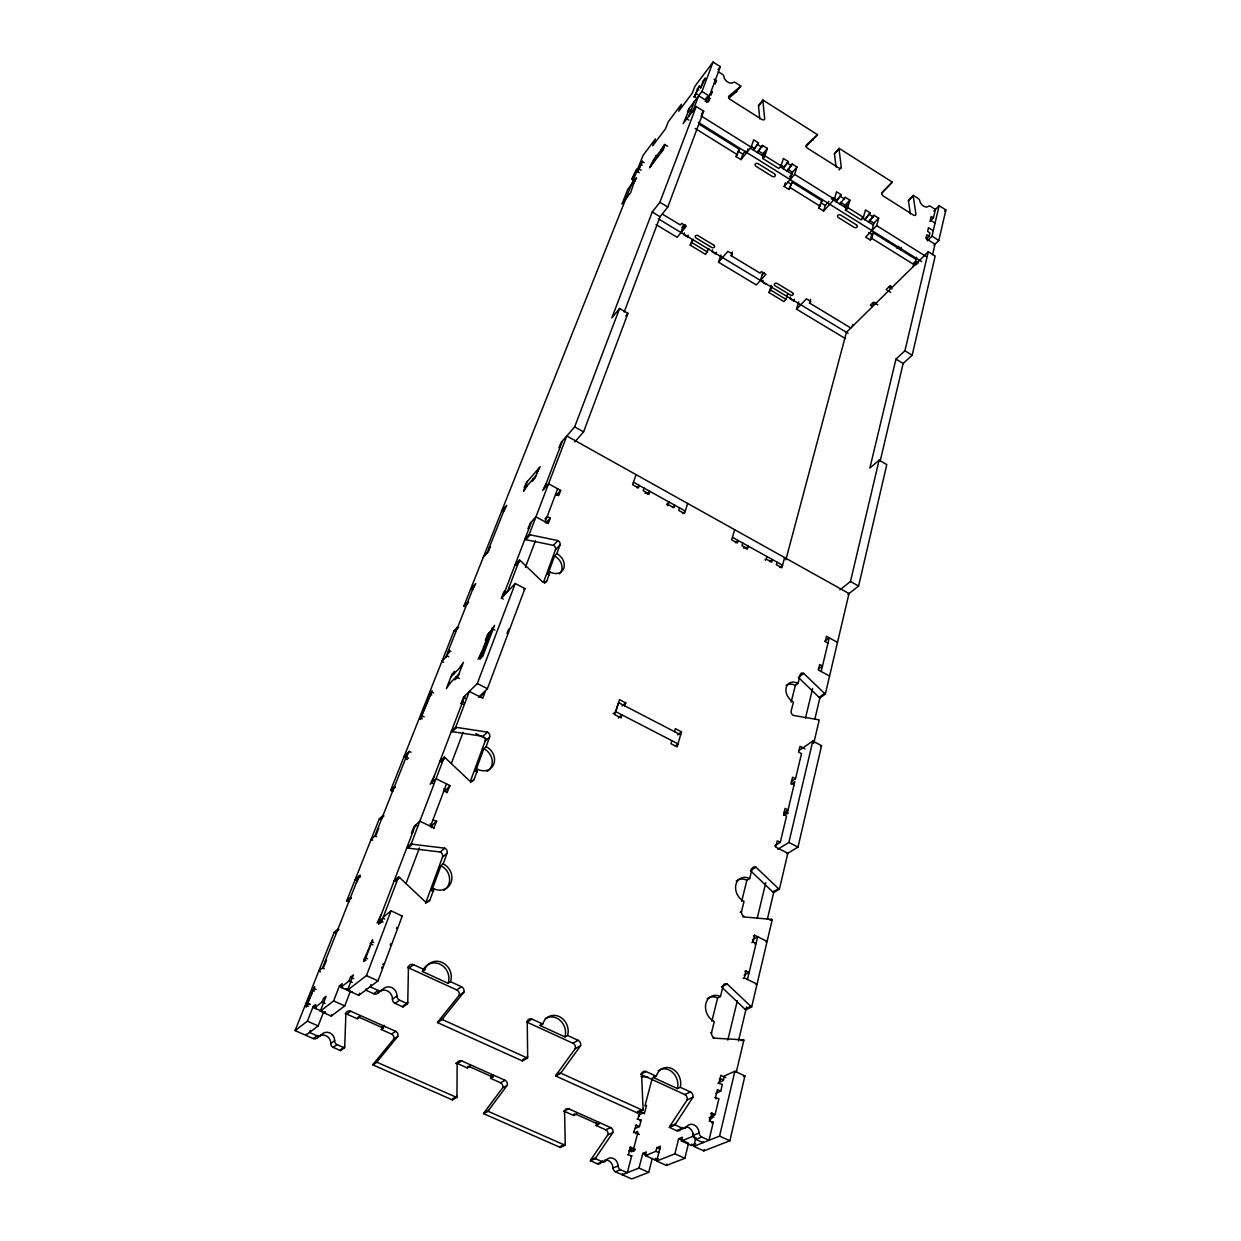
<?xml version="1.0" encoding="UTF-8"?>
<svg xmlns="http://www.w3.org/2000/svg" width="1241" height="1241" viewBox="0 0 1241 1241"><rect width="100%" height="100%" fill="white"/><g stroke="black" fill="none" stroke-linecap="round" stroke-linejoin="round"><path stroke-width="1.5" d="M345.184 1013.788L345.913 1013.245A3.94 3.707 70.2 0 1 350.753 1011.229L395.646 1031.318A3.925 3.645 72.3 0 1 397.772 1036.437L393.676 1039.167L373.448 1063.909A3.971 3.692 77.3 0 0 372.921 1064.887L452.376 1099.898L456.75 1097.463A3.971 3.583 77.1 0 0 456.952 1096.346L457.153 1062.979A3.909 3.537 73.8 0 1 461.714 1060.9L505.04 1080.291A3.909 3.475 74.4 0 1 507.212 1085.348L488.582 1110.323A3.971 3.537 77.1 0 0 488.116 1111.3L483.602 1113.658L560.28 1147.46L565.105 1145.288A3.956 3.413 77.1 0 0 565.275 1144.186L564.546 1110.974A3.894 3.366 74.9 0 1 568.828 1108.849L610.665 1127.573A3.894 3.304 75 0 1 612.883 1132.583L595.804 1157.667A3.956 3.366 77 0 0 595.385 1158.644L590.437 1160.738L597.247 1163.748A3.925 3.335 77 0 0 600.939 1162.646L602.18 1162.134M366.157 988.984L365.738 990.116L373.727 993.731A4.281 4.002 65.9 0 0 378.257 992.753A8.563 7.973 67.2 0 1 392.451 999.191A4.266 3.956 67.3 0 0 395.057 1003.364L402.968 1006.947L407.513 1003.767A4.297 3.971 67.7 0 0 407.762 1002.573L408.46 966.786A4.235 3.909 63.4 0 1 413.563 964.691L424.701 969.81A14.783 13.496 64.6 0 1 442.277 962.52A14.783 13.496 64.6 0 1 450.514 981.678L461.512 986.735A4.219 3.832 66.3 0 1 463.87 992.211L442.82 1018.458A4.297 3.909 69.6 0 0 442.277 1019.513L437.561 1022.6L522.383 1060.931L527.487 1058.092A4.281 3.77 71.7 0 0 527.673 1056.913L527.239 1021.296A4.204 3.707 68.9 0 1 532.017 1019.14L542.72 1024.058A14.69 12.813 69.2 0 1 559.179 1016.534A14.69 12.813 69.2 0 1 567.571 1035.475L578.166 1040.346A4.204 3.63 70 0 1 580.571 1045.775L561.413 1072.193A4.266 3.707 72.3 0 0 560.932 1073.248L555.673 1075.994L637.316 1112.898L642.916 1110.385A4.25 3.583 73.1 0 0 643.071 1109.206L641.566 1073.76A4.188 3.521 71.1 0 1 646.034 1071.541L656.349 1076.288A14.628 12.177 71.1 0 1 671.738 1068.563A14.628 12.177 71.1 0 1 680.285 1087.287L690.477 1091.971A4.188 3.444 71.6 0 1 692.928 1097.339L675.538 1123.912A4.25 3.521 73.3 0 0 675.104 1124.966L669.364 1127.386L676.609 1130.66A4.219 3.49 73.4 0 0 680.487 1129.543L686.257 1127.123A8.501 6.981 73.4 0 1 693.998 1124.889A8.501 6.981 73.4 0 1 699.179 1132.986A4.235 3.475 73.2 0 0 701.77 1137.035L708.968 1140.308L713.296 1122.252L709.169 1121.011M334.232 932.224A3.816 3.599 55.4 0 1 335.148 932.813L338.917 929.587A3.832 3.614 55.1 0 0 337.986 928.982L334.232 932.224L295.11 1030.604L313.228 1038.577A3.971 3.801 75.6 0 0 317.51 1037.616A7.958 7.57 76.7 0 1 330.773 1043.479A3.971 3.754 76.1 0 0 333.162 1047.373L340.561 1050.631L344.455 1047.9A3.987 3.77 76.2 0 0 344.703 1046.784L345.913 1013.245M642.45 161.377L637.409 172.142L642.435 161.221M695.674 1138.431L693.75 1146.343L703.849 1150.888L729.863 1140.774L744.91 1075.947L734.874 1071.262L724.372 1075.963L723.27 1080.585L719.377 1082.307L720.276 1078.584L723.581 1080.12M786.903 853.839L798.01 847.107L821.558 745.701L812.808 741.063L798.77 750.665M847.96 594.346L858.601 586.062L886.772 464.63L879.109 460.147L869.848 468.136L895.94 359.13L904.906 350.8L928.284 251.768L935.171 256.08L912.166 355.205L903.153 363.489L880.133 461.295M934.039 245.16L938.801 240.459L945.89 209.931L939.173 205.665L933.868 211.032M932.58 254.607L935 244.198L925.91 238.489L926.794 234.782L929.075 236.209L926.639 238.629M736.332 1072.069L743.871 1040.082A4.033 3.258 68.3 0 0 742.894 1039.803L712.923 1038.081M751.674 1006.932A3.956 3.18 66.3 0 1 750.789 1006.342L727.21 983.973L721.517 986.952L744.988 1009.212A3.94 3.18 66.5 0 0 745.872 1009.802L751.674 1006.932L772.228 919.643A3.816 3.025 62.6 0 0 771.297 919.348L742.832 916.866M750.402 870.593L772.848 892A3.723 2.947 61.1 0 0 773.686 892.574L779.379 889.27L787.849 853.265L775.749 847.122L777.254 840.84L780.279 842.375L786.577 816.035L783.598 814.499L785.072 808.372L788.051 809.908L785.258 811.692L788.221 813.227M813.708 743.421L819.215 720.028A3.475 2.622 55 0 0 818.377 719.718L793.371 715.421A3.49 2.653 54.4 0 1 791.184 711.031L793.402 702.065A11.541 8.734 53.7 0 1 786.173 687.607A11.541 8.734 53.7 0 1 798.025 683.403L800.197 674.639A3.428 2.575 53.3 0 1 803.718 673.413L824.567 693.455A3.428 2.56 54.1 0 0 825.343 693.998L819.882 697.907A3.413 2.56 54.1 0 1 819.107 697.349L798.335 677.4L803.718 673.413M825.343 693.998L848.999 593.539L566.796 435.963L529.224 534.452L524.834 539.277A3.568 2.839 41.8 0 0 525.765 539.649L553.424 545.357A3.552 2.808 43 0 1 555.487 549.716L543.651 581.936M738.473 1040.966L746.555 1006.932M767.388 919.116L774.058 891.038M814.841 719.128L820.177 696.682M693.75 1146.343L719.578 1136.089L734.874 1071.262M777.843 849.232L788.888 842.453L812.808 741.063M839.893 589.832L850.473 581.502L879.109 460.147M927.213 240.878L931.975 236.162L939.173 205.665M929.075 236.209L929.881 232.827L927.601 231.4L928.485 227.724L932.999 230.562M929.804 221.519L933.418 217.889L935.419 209.45L930.703 206.456A2.761 1.691 45.3 0 0 928.299 206.316A5.538 3.366 45.1 0 1 923.475 206.022A5.538 3.366 45.1 0 1 919.829 200.933A2.777 1.691 45 0 0 917.999 198.389L913.252 195.38L908.49 200.313A2.761 1.691 44.9 0 0 908.459 200.871L910.351 213.871M709.914 1120.701L711.76 1113.037L715.126 1114.589L718.927 1098.735L714.832 1097.509M715.561 1097.199L717.376 1089.645L720.726 1091.196L722.371 1084.324L717.934 1083.253M719.035 1082.773L720.835 1075.311L725.83 1077.622M743.188 978.497L744.259 977.939L745.934 971.005L749.13 972.556L744.104 975.193M751.844 942.555L752.915 941.966L754.544 935.218L767.109 941.392L766.023 941.981M703.849 1150.888L704.19 1149.461M709.34 1119.242L709.433 1119.304A3.707 1.443 -68 0 0 710.922 1118.575L711.512 1117.722A2.342 0.915 -68 0 0 712.086 1116.28L712.706 1113.689M747.47 979.475L757.693 936.769L753.132 939.282M791.355 781.489L795.512 778.743L801.515 753.659L798.599 752.139L800.011 746.306L804.975 748.928M821.17 671.505L829.236 637.827L824.939 641.07M913.128 266.691L913.516 265.047M913.965 263.17L915.641 261.355L918.371 263.045M703.368 1141.503L703.089 1142.635L695.922 1139.393A4.219 3.459 73.5 0 1 693.347 1135.36A8.454 6.965 73.6 0 0 685.544 1126.704M727.815 1040.113L737.34 1000.665M757.212 918.262L765.775 882.708M805.425 718.322L812.638 688.414M916.618 257.29L914.757 265.078L871.849 238.381L873.338 232.796L916.106 259.462M622.455 1173.66L622.175 1174.731L638.991 1168.06L642.822 1153.37L646.297 1151.958L645.351 1155.619L655.931 1151.322L656.877 1147.63L660.445 1146.172L656.644 1161.064L666.479 1165.439L684.846 1158.287L688.46 1143.659M656.644 1161.064L674.887 1153.82L678.656 1138.726L682.379 1137.206L681.433 1140.975L692.742 1136.384L693.44 1133.545M681.433 1140.975L691.392 1145.459L691.733 1144.047M714.009 1037.554A4.049 3.304 68.1 0 1 711.605 1032.357L714.289 1021.498A14.008 11.433 66.8 0 1 705.912 1003.535A14.008 11.433 66.8 0 1 720.478 996.507L723.1 985.928A3.956 3.211 65.7 0 1 727.21 983.973M743.886 916.261A3.816 3.071 62.1 0 1 741.56 911.375L744.026 901.447A13.248 10.595 61 0 1 735.929 884.554A13.248 10.595 61 0 1 749.704 878.55L752.093 868.855A3.754 2.978 60.2 0 1 755.971 867.195L778.526 888.696A3.739 2.947 61 0 0 779.379 889.27M711.869 1021.141L717.639 997.981L720.478 996.507M741.653 901.338L746.896 880.241L749.704 878.55M791.169 702.158L795.341 685.389L798.025 683.403M892.046 288.92L889.347 287.26L889.642 286.097M890.852 285.973L889.968 289.463L874.114 305.053L874.827 302.261M901.447 247.44L900.873 249.689L901.649 248.914M666.479 1165.439L666.836 1164.042M785.848 559.877L846.424 332.309L872.625 306.527L873.571 302.82M645.351 1155.619L655.031 1159.932L655.45 1158.334M604.77 1160.056A7.865 6.67 77.2 0 1 613.054 1167.998A3.925 3.32 77 0 0 615.427 1171.752L631.762 1178.95L648.686 1172.357L652.301 1158.365M635.408 1133.716A2.901 1.024 -67.9 0 1 637.254 1131.466A2.901 1.024 -67.9 0 1 637.595 1133.653L633.53 1148.995A2.203 0.776 -68.1 0 1 632.972 1150.345L632.445 1151.136A3.49 1.241 -68.1 0 1 631.157 1151.757L630.862 1151.229A2.203 0.776 -68.1 0 1 630.986 1150.05L631.452 1148.297M871.849 238.381L870.282 240.009L865.644 237.14L876.673 225.629L878.659 218.168L874.005 215.251L868.778 222.092L874.005 215.251M627.605 1154.735L631.747 1155.759L627.248 1172.714L620.469 1169.72A3.94 3.32 76.7 0 1 618.096 1165.951A7.911 6.686 77 0 0 613.333 1158.411A7.911 6.686 77 0 0 605.934 1160.583A3.94 3.351 76.8 0 1 602.211 1161.669L597.247 1163.748M634.74 1128.612L639.472 1126.549L641.178 1120.065L637.083 1119.072M652.301 1078.057L644.901 1106.041L646.592 1105.281L644.731 1112.277L638.417 1115.101M852.257 326.569L852.8 324.49M784.607 557.581L781.877 567.789L776.354 564.702L777.037 562.157M871.927 230.578L873.912 223.132L878.659 218.168M870.282 240.009L871.771 234.425L873.338 232.796M628.551 1154.332L630.459 1147.134L635.237 1149.259M633.484 1132.63L636.307 1125.122L639.472 1126.549M638.029 1118.653L639.906 1111.61L644.606 1113.751M870.127 212.816L864.899 219.673L870.127 212.816L865.473 209.9L863.426 217.346L861.068 219.859L845.431 210.086L847.014 204.517L844.687 207.03L845.199 205.184L849.868 200.127L845.168 197.195L839.986 204.098L840.529 202.252L845.199 205.184M766.876 556.495L766.178 559.055L771.731 562.142L772.429 559.582L769.87 561.77M845.431 210.086L847.774 207.557L849.868 200.127M742.723 543.046L741.994 545.59L747.594 548.708L748.307 546.149L745.794 548.382A2.498 1.505 15.9 0 0 745.174 548.103M850.814 327.981L809.489 303.006L810.544 299.345M841.258 194.728L836.077 201.662L841.258 194.728L836.543 191.781L834.386 199.196L823.621 211.017L818.92 208.085L820.022 204.377M674.484 731.663L675.352 728.669L681.495 731.864L677.136 746.911L670.947 743.716L671.831 740.691M734.672 529.705L731.694 539.866L737.309 543L738.054 540.44L735.556 542.674M823.621 211.017L825.265 205.448L828.926 201.414M845.369 338.56L796.536 309.164L798.677 301.858M794.256 299.19L793.713 301.005L790.021 298.771L790.564 296.956M818.92 208.085L822.085 200.856L792.161 182.194L788.935 189.439L784.172 186.476L785.351 182.799M771.266 285.306L769.017 292.597L783.924 301.563L786.018 299.36L787.663 293.884M699.241 86.063L694.153 97L699.241 86.063L700.56 87.025M769.017 292.597L772.212 286.718M763.075 280.357L762.501 282.172L766.24 284.437M624.812 705.896L625.759 702.902L619.507 699.66L614.714 714.676L621.012 717.934L621.974 714.909L618.266 717.981M760.407 280.419L762.703 273.144M788.935 189.439L792.161 182.194M784.172 186.476L794.659 174.376L796.986 167.008L792.208 164.014L787.12 171.072L792.208 164.014M687.654 503.458L684.458 513.588L678.734 510.408L679.541 507.864M790.145 179.588L792.472 172.22L796.986 167.008M613.07 713.839L615.691 711.651L618.561 702.639L680.642 734.843M788.206 161.501L783.133 168.59L788.206 161.501L783.412 158.507L781.039 165.86L778.79 168.497L762.703 158.445L764.534 152.938L762.331 155.59L762.951 153.76L767.372 148.455L762.532 145.43L759.228 149.416M720.974 254.963L718.523 262.192L756.296 284.934L765.945 274.339L761.416 271.593L760.035 273.113L731.166 255.662L732.376 252.032M762.703 158.445L764.921 155.792L767.372 148.455M644.079 488.101L643.21 490.645L649.012 493.856L649.85 491.327L647.507 493.701A2.544 1.567 18.6 0 0 644.963 493.282M762.951 153.76L758.127 150.75L757.506 152.581L762.532 145.43M758.499 142.901L753.489 150.068L758.499 142.901L753.659 139.861L751.146 147.183L740.955 159.608L736.115 156.599L737.387 152.953M716.429 252.218L715.809 254.017L712.024 251.721L712.629 249.922M636.044 474.636L632.569 484.719L638.386 487.946L639.239 485.417L636.928 487.806M746.756 152.534L748.013 148.873M740.955 159.608L742.847 154.117L745.174 151.293M692.183 239.777L690.26 245.175L705.571 254.405L708.813 248.448M736.115 156.599L739.465 149.354L698.869 124.038M690.26 245.175L693.502 239.218M688.243 235.201L687.592 237L683.76 234.689L684.412 232.889M694.2 96.581L695.612 97.325M681.076 232.563L683.698 225.366L681.743 227.739M681.092 232.548L685.156 224.59M426.113 902.827L430.069 899.663L434.04 888.835A14.287 12.875 54.4 0 0 451.135 882.335A14.287 12.875 54.4 0 0 443.161 863.907L447.024 853.374A4.049 3.614 52.5 0 0 444.759 848.177L412.291 844.221A4.064 3.661 50 0 1 411.205 843.88L406.831 847.758A4.049 3.661 50 0 0 407.901 848.099L440.245 851.993L444.759 848.177M470.494 782.528L474.186 779.224L477.801 769.358A13.62 11.758 48.1 0 0 493.856 763.913A13.62 11.758 48.1 0 0 486.131 746.632L489.652 737.014A3.863 3.304 47.2 0 0 487.449 732.128L456.781 727.428A3.878 3.351 45.2 0 1 455.757 727.071L451.352 731.337A3.863 3.335 45.2 0 0 452.376 731.694L482.935 736.347L487.449 732.128M544.582 583.192L546.847 580.866L550.089 572.023A11.96 9.509 43.5 0 0 563.786 568.347A11.96 9.509 43.5 0 0 556.821 553.61L559.986 544.97A3.568 2.808 43.1 0 0 557.923 540.595L530.171 534.824A3.583 2.839 41.8 0 1 529.224 534.452M363.954 959.805L363.722 961.48A3.909 0.776 -64.5 0 0 364.854 960.518L372.657 939.747L363.954 959.805L365.366 960.456M425.554 903.277L442.494 857.174L447.024 853.374M470.634 780.605L485.107 741.203L489.652 737.014M433.652 891.41A14.24 12.844 54.5 0 1 431.775 890.666L440.896 865.799L443.161 863.907M477.32 772.15A13.573 11.743 48.1 0 1 475.536 771.406L483.85 748.711L486.131 746.632M549.375 575.064A11.945 9.509 43.4 0 1 547.824 574.366L554.572 555.984L556.821 553.61M705.276 99.575L707.386 96.814L709.836 98.349L708.502 101.933L698.667 95.759L692.943 110.806M711.062 95.076L712.381 91.524L710.271 94.285M715.142 84.171L716.445 80.649L714.025 79.114M431.263 827.685L432.225 825.11L436.661 821.17L432.566 819.944M444.93 791.324L450.002 785.6L436.041 778.743L430.193 784.203L434.195 776.214M381.592 968.073L381.949 967.127M382.849 964.722L383.205 963.761M390.217 945.084L390.744 943.672M396.484 928.361L396.825 927.43M433.528 828.554L436.661 821.17M446.931 792.813L450.002 785.6M507.011 633.562L508.67 629.14M545.001 518.909L547.203 516.489L550.275 518.149L548.258 523.516L535.957 516.83L530.109 523.314L528.061 528.666L529.504 527.068M546.164 483.54L542.72 490.366L548.553 483.773L560.668 490.428L558.714 495.655L555.673 493.996M352.413 992.04L340.763 987.433L349.078 980.933L350.551 977.132L353.359 974.93L347.464 990.256L358.773 995.36L378.009 980.871L402.27 916.06L391.039 910.832L383.19 917.316M478.669 697.271L487.418 688.693L524.896 588.606L515.248 583.487L501.457 598.131L503.241 599.077M574.816 441.889L583.58 431.899L627.962 313.368L619.585 308.482L611.829 317.944L652.239 211.994L659.886 202.283L696.232 106.509L703.678 111.178L667.782 207.061L660.072 216.741L624.207 312.003M705.198 101.498L709.325 96.1L720.354 66.657L713.094 62.05L694.867 86.327L692.199 93.277L678.734 111.194L681.418 104.26L668.279 121.773L665.564 128.692L652.719 145.786L655.45 138.883L643.102 155.327L463.839 606.213A3.351 2.761 41.1 0 0 464.723 606.554L468.586 602.319A3.366 2.777 41.1 0 1 467.702 601.994L463.839 606.213M405.916 883.732L419.442 847.913M451.429 763.231L463.048 732.469M525.377 567.432L535.398 540.89M370.966 984.547L370.113 986.812L378.133 990.458A4.297 4.018 65.4 0 0 382.678 989.48A8.609 8.004 66.8 0 1 396.949 995.949A4.297 3.971 66.9 0 0 399.571 1000.168L407.513 1003.767M430.534 826.335L446.527 783.893M545.187 521.841L557.643 488.768M358.773 995.36L359.595 993.188M347.464 990.256L366.452 975.612L391.039 910.832M462.986 704.438L461.109 703.492L463.482 697.271L477.289 683.527L515.248 583.487M560.513 446L559.07 447.675L560.979 442.68L574.661 426.888L619.585 308.482M691.842 112.264L688.895 110.433L687.514 112.264L688.879 108.681L701.941 91.446L713.094 62.05M430.069 899.663A4.126 3.739 55.9 0 1 425.105 901.587L399.586 877.558A4.126 3.785 52.7 0 0 398.594 876.906L381.437 921.923L378.521 924.312L379.948 920.605L383.112 922.079M411.205 843.88L444.278 757.165A3.94 3.444 46.3 0 1 445.209 757.801L469.532 780.822A3.925 3.413 48.7 0 0 474.186 779.224M455.757 727.071L469.346 691.439L482.749 698.249L485.091 692.028L480.624 696.403M507.321 591.91L519.467 560.032A3.63 2.916 42.2 0 1 520.336 560.637L542.674 581.998A3.614 2.901 43.6 0 0 546.847 580.866M688.724 116.344L694.464 101.312M325.561 1012.547L314.283 1008.111L322.039 1002.061L323.498 998.353L326.119 996.29L320.271 1011.213L331.254 1016.1L344.765 1005.908L350.474 991.032M501.457 598.131L503.629 592.438L505.087 590.887L506.886 591.833M464.941 695.829L431.651 782.854L433.388 783.707M479.553 657.637L489.047 632.848M502.915 596.595L531.567 521.701M544.178 488.721L562.421 441.02M696.232 106.509L683.124 123.697L688.895 110.433M481.012 656.148L479.864 659.157L482.811 656.163L494.57 625.324L490.505 631.328M306.387 1005.458L306.139 1007.103L314.733 986.611L306.387 1005.458L308.357 1006.342M340.763 987.433L342.237 983.663L339.491 985.804L333.627 1000.913L320.271 1011.213M331.254 1016.1L331.797 1014.688M325.08 1012.92L325.437 1012.004M459.542 668.092L463.436 662.322L457.758 676.966L454.982 679.804L456.13 676.872L459.325 678.486M533.211 478.824L532.249 481.306L534.995 478.142L538.827 468.26M661.267 149.773L664.633 144.468L667.534 146.252M661.841 151.666L664.633 144.468M527.441 481.399L523.609 491.219L527.285 485.634M650.827 166.123L656.256 155.497L655.558 157.297M450.204 682.969L446.341 688.677L452.034 674.142L454.749 671.334L453.617 674.235M306.186 1034.234L305.767 1035.289L318.177 1025.935L323.56 1012.144M310.343 1030.34L309.505 1032.481L317.013 1035.785A3.987 3.801 74.7 0 0 321.295 1034.823A7.989 7.601 75.9 0 1 334.636 1040.718A3.987 3.77 75.4 0 0 337.025 1044.627L344.455 1047.9M295.11 1030.604L307.38 1021.157L313.182 1006.435L315.741 1004.434L314.283 1008.111M407.932 752.651L374.922 835.891L376.566 836.667M445.767 657.296L474.434 584.992M487.093 553.067L505.459 506.793M407.358 759.492L405.574 758.623L409.22 751.379L411.004 752.248M443.611 662.244L441.92 661.375L447.055 655.915L449.226 650.424L450.933 651.292M631.933 178.999L636.68 169.288L631.933 178.999L635.02 180.876M349.559 901.571L347.635 901.369A3.754 3.506 51.2 0 1 346.627 901.059L379.25 818.982L383.066 815.353A3.661 3.32 46.2 0 1 383.934 815.942L380.134 819.556A3.645 3.304 46.2 0 0 379.25 818.982M393.413 790.951L391.582 790.703A3.599 3.227 44.8 0 1 390.62 790.377L454.066 630.8L457.913 626.627A3.397 2.839 41.5 0 1 458.736 627.186L454.873 631.359A3.382 2.839 41.4 0 0 454.066 630.8M669.364 1127.386A4.235 3.506 73.6 0 1 669.799 1126.347L687.173 1099.867L692.928 1097.339M590.437 1160.738A3.94 3.351 77.3 0 1 590.856 1159.761L607.904 1134.77L612.883 1132.583M555.673 1075.994A4.25 3.692 72.6 0 1 556.154 1074.939L575.281 1048.614L580.571 1045.775M483.602 1113.658A3.956 3.521 77.5 0 1 484.068 1112.681L502.667 1087.799L507.212 1085.348M718.027 69.729L720.354 66.657M652.937 160.725L663.935 146.252M652.223 162.54L649.508 167.861L663.159 149.928L664.571 146.314L663.237 148.067M714.351 83.411L716.445 80.649M706.656 102.491L709.836 98.349M701.491 114.032L703.678 111.178M728.824 98.101L736.254 91.927L740.799 86.017L735.758 82.821A2.885 1.784 40.6 0 0 733.074 82.542A5.771 3.568 40.4 0 1 727.691 81.999A5.771 3.568 40.4 0 1 723.999 76.802A2.901 1.784 40.2 0 0 722.169 74.196L718.353 71.776M913.252 195.38A2.777 1.691 44.9 0 0 913.221 195.954L915.967 214.538A2.792 1.722 45.1 0 1 913.236 214.941L883.545 196.202A2.808 1.737 44.4 0 1 881.731 192.944L892.015 182.505A2.792 1.706 44.3 0 0 892.248 182.055L839.071 148.331A2.808 1.722 43.1 0 0 839.009 148.904L841.32 167.426A2.839 1.753 43.3 0 1 838.466 167.768L807.984 148.548A2.854 1.768 42.5 0 1 806.185 145.259L817.261 135.114A2.839 1.737 42.5 0 0 817.509 134.664L762.936 100.056L758.592 105.454A2.854 1.768 41.2 0 0 758.53 106.012L759.787 118.919M758.53 106.012L762.858 100.614A2.87 1.768 41.3 0 1 762.936 100.056M437.561 1022.6A4.266 3.894 70 0 1 438.104 1021.56L459.108 995.406L463.87 992.211M739.465 149.354L738.023 151.123L742.847 154.117M372.921 1064.887L376.969 1062.249A3.987 3.707 76.7 0 1 377.497 1061.257L397.772 1036.437M625.728 316.067L627.962 313.368M805.843 146.686L817.509 134.664M789.509 176.811L791.898 174.066L780.682 167.054M501.612 511.245L506.747 505.304L503.536 511.633M718.523 262.192L727.94 251.334L732.516 254.11L731.166 255.662M525.532 486.301L524.183 487.853L526.106 482.951L540.223 466.647L536.919 473.178M524.571 488.768L535.957 475.66M839.071 148.331L834.51 153.496A2.808 1.722 43.1 0 0 834.464 154.055L836.046 167.008M834.464 154.055L839.009 148.904M489.094 548.041L490.381 546.583L488.396 551.609L483.245 557.411M839.025 170.001L841.32 167.426M470.587 589.258L475.722 583.565L472.371 590.189M556.247 495.33L560.668 490.428M822.085 200.856L820.565 202.531L825.265 205.448M762.145 274.928L764.347 272.508M525.765 539.649L530.171 534.824M545.838 522.988L550.275 518.149M519.467 560.032L515.077 564.795A3.614 2.916 42.1 0 1 515.93 565.4L520.336 560.637M449.226 650.424L447.939 651.804L449.63 652.673M882.18 192.712L892.248 182.055M553.424 545.357L557.923 540.595M555.487 549.716L559.986 544.97M524.012 589.522L524.896 588.606M796.536 309.164L806.448 298.833L810.916 301.532L809.489 303.006M547.824 574.366L550.089 572.023M908.459 200.871L913.221 195.954M486.782 638.743L485.324 640.263L487.589 634.353L491.234 630.568L481.756 655.403L478.095 659.142L481.849 651.649M450.902 677.043L462.304 665.238M447.489 685.761L458.891 674.034M896.948 248.293L898.856 246.37M944.556 211.28L945.89 209.931M409.22 751.379L404.101 756.467L405.869 757.351M461.109 703.492L462.567 702.049L464.46 702.995M666.665 504.358L669.039 502.016L668.216 504.544L673.956 507.74L674.778 505.211L672.389 507.538M889.347 287.26L890.619 286.019M928.284 251.768L891.534 287.928L889.285 286.531L886.183 289.603L890.666 292.364M390.62 790.377L394.436 786.67A3.614 3.227 44.8 0 0 395.414 786.996L391.582 790.703M452.376 731.694L456.781 727.428M682.705 513.51L685.265 511.044L633.437 482.191M444.278 757.165L439.872 761.354A3.925 3.444 46.3 0 1 440.819 761.974L443.564 759.368M444.107 758.84L445.209 757.801M377.435 829.546L378.707 828.352L376.194 834.697L371.121 839.443L372.75 840.219M443.44 791.091L447.489 792.301M475.536 771.406L477.801 769.358M356.322 882.77L360.2 875.06L355.143 879.621L356.803 880.396M412.834 832.044L411.392 833.347L414.029 826.444L419.861 821.185L434.086 828.057M346.627 901.059L350.396 897.724A3.77 3.521 51.1 0 0 351.42 898.034L347.635 901.369M407.901 848.099L412.291 844.221M398.594 876.906L394.235 880.66A4.111 3.77 52.8 0 1 395.212 881.296L399.586 877.558M779.829 567.54L782.559 565.229L732.438 537.322M622.067 706.005L625.759 702.902M325.297 960.999L326.554 959.96L323.761 966.972L318.782 971.082L320.519 971.874M381.328 914.415L377.062 922.978L382.849 918.2L384.71 919.069M431.775 890.666L434.04 888.835M401.277 916.882L402.27 916.06M306.558 1005.024L308.42 1003.535L310.188 1004.326M366.297 957.633L364.14 959.34L366.017 960.208M677.648 734.827L681.495 731.864M675.29 745.965L678.02 743.871L615.691 711.651M407.606 967.422L408.46 966.786M313.228 1038.577L317.013 1035.785M373.727 993.731L378.133 990.458M345.619 1013.788A3.909 3.707 70.8 0 1 346.875 1014.114L350.753 1011.229M407.715 967.701A4.219 3.894 63.7 0 1 409.034 968.042L413.563 964.691M317.51 1037.616L321.295 1034.823M378.257 992.753L382.678 989.48M818.424 669.039L822.473 666.045L819.68 664.524L818.362 669.985L829.577 676.05M346.875 1014.114L357.237 1018.737L359.207 1017.325A13.698 12.829 71.1 0 1 360.014 1015.557M450.514 981.678L448.156 983.306L422.405 971.47L424.701 969.81M330.773 1043.479L334.636 1040.718M392.451 999.191L396.949 995.949M819.107 697.349L824.567 693.455M333.162 1047.373L337.025 1044.627M395.057 1003.364L399.571 1000.168M344.703 1046.784L340.81 1049.529A3.971 3.754 76.9 0 1 340.561 1050.631M407.762 1002.573L403.216 1005.768A4.281 3.971 68.1 0 1 402.968 1006.947M393.676 1039.167A3.909 3.63 72.7 0 0 391.567 1034.079L381.297 1029.503L383.314 1028.106A13.698 12.829 71.1 0 0 384.027 1025.268M391.567 1034.079L395.646 1031.318M409.034 968.042L456.766 989.946L461.512 986.735M820.456 746.446L821.558 745.701M791.091 784.172L794.798 781.721L787.321 812.964L783.598 815.337L784.328 812.297L787.29 813.817M373.448 1063.909L377.497 1061.257M438.104 1021.56L442.82 1018.458M774.679 845.85L780.279 842.375M751.053 869.491L752.093 868.855M751.441 869.957L755.971 867.195M456.067 1063.63L457.153 1062.979M455.99 1063.18A3.894 3.521 74.2 0 1 457.355 1063.49L461.714 1060.9M532.017 1019.14L526.944 1022.15L572.892 1043.231A4.173 3.614 70.2 0 1 575.281 1048.614M457.355 1063.49L467.376 1067.958L469.563 1066.686A13.635 12.208 74 0 1 470.292 1064.918M567.571 1035.475L564.95 1036.933L540.161 1025.547L542.72 1024.058M772.848 892L778.526 888.696M740.163 912.197L741.56 911.375M769.87 920.139L771.297 919.348M771.142 920.248L772.228 919.643M456.952 1096.346L452.577 1098.797A3.956 3.583 77.5 0 1 452.376 1099.898M527.673 1056.913L522.585 1059.752A4.25 3.754 72 0 1 522.383 1060.931M502.667 1087.799A3.894 3.459 74.7 0 0 500.495 1082.773L490.598 1078.336L492.848 1077.095A13.635 12.208 74 0 0 493.298 1075.218M753.473 935.823L754.544 935.218M500.495 1082.773L505.04 1080.291M572.892 1043.231L578.166 1040.346M754.993 944.091L756.079 943.517L752.915 941.966M744.848 971.579L745.934 971.005M721.673 986.673L723.1 985.928M484.068 1112.681L488.582 1110.323M556.154 1074.939L561.413 1072.193M755.955 984.671L757.041 984.113L744.259 977.939M744.988 1009.212L750.789 1006.342M710.519 1032.884L711.605 1032.357M563.647 1111.409L568.828 1108.849M640.821 1074.054L646.034 1071.541M564.035 1111.16L573.699 1115.488L576.119 1114.34A13.573 11.634 74.8 0 1 576.755 1112.572M680.285 1087.287L677.431 1088.59L653.542 1077.622L656.349 1076.288M741.079 1040.656L742.894 1039.803M742.77 1040.61L743.871 1040.082M596.626 1122.686A13.542 11.619 75 0 1 596.145 1125.509L598.596 1124.393A13.573 11.634 74.8 0 0 598.984 1122.531M565.275 1144.186L560.451 1146.358A3.94 3.413 77.4 0 1 560.28 1147.46M643.071 1109.206L637.471 1111.719A4.235 3.568 73.3 0 1 637.316 1112.898M719.299 1079.018L720.276 1078.584M596.145 1125.509L605.701 1129.791L610.665 1127.573M641.116 1074.52L684.737 1094.531L690.477 1091.971M639.596 1120.763L641.178 1120.065M743.576 1076.536L744.91 1075.947M635.361 1125.54L636.307 1125.122M715.607 1093.414L720.726 1091.196M590.856 1159.761L595.804 1157.667M669.799 1126.347L675.538 1123.912M629.513 1147.522L630.459 1147.134M710.659 1113.503L711.76 1113.037M628.582 1150.655L631.111 1149.6L634.275 1151.012M676.609 1130.66L682.379 1128.255A4.235 3.506 73.1 0 0 686.257 1127.123M712.194 1115.814L715.126 1114.589M602.505 1162.01L605.934 1160.583M630.785 1156.147L631.747 1155.759M711.822 1122.857L713.296 1122.252M613.054 1167.998L618.096 1165.951M693.347 1135.36L699.179 1132.986M615.427 1171.752L620.469 1169.72M695.922 1139.393L701.77 1137.035M655.031 1159.932L658.351 1158.613M691.392 1145.459L695.627 1143.768M641.116 1076.645L648.004 1077.095M307.38 1021.157L318.177 1025.935M638.991 1168.06L648.686 1172.357M376.969 1062.249L456.75 1097.463M488.116 1111.3L565.105 1145.288M595.385 1158.644L602.211 1161.669M359.207 1017.325L383.314 1028.106M469.563 1066.686L492.848 1077.095M576.119 1114.34L598.596 1124.393M322.039 1002.061L325.158 1003.442M655.931 1151.322L659.188 1152.78M308.249 1003.985L309.567 1004.574M633.53 1148.995L635.314 1149.787M313.182 1006.435L316.253 1007.801M642.822 1153.37L647.647 1155.526M630.986 1150.05L633.375 1151.105M316.098 989.403L314.33 988.627L312.468 990.132L314.438 991.016M634.43 1132.226L639.363 1134.445M333.627 1000.913L344.765 1005.908M674.887 1153.82L684.846 1158.287M656.877 1147.63L660.134 1149.088M339.491 985.804L342.656 987.231M345.82 988.658L348.985 990.07M678.656 1138.726L688.569 1143.194M350.551 977.132L353.747 978.591M442.277 1019.513L527.487 1058.092M560.932 1073.248L642.916 1110.385M675.104 1124.966L682.379 1128.255M324.258 968.787L322.52 967.996L358.928 876.193L360.604 876.984M349.078 980.933L352.289 982.391M692.742 1136.384L696.077 1137.904M638.774 1115.643L639.565 1116M366.452 975.612L378.009 980.871M719.578 1136.089L729.863 1140.774M366.111 958.099L367.538 958.75M712.086 1116.28L713.978 1117.148M710.116 1117.412L711.791 1118.172M709.154 1117.489L711.682 1118.653M373.743 942.462L372.331 941.826L370.175 943.563L372.967 944.851M380.351 922.652L378.505 921.799L415.471 825.141L417.255 825.994M430.022 824.04L432.225 825.11M443.813 788.811L445.55 789.664M752.775 940.29L753.551 940.678M406.846 757.351L408.63 758.22M424.22 716.895L422.467 716.026L420.265 719.361L432.085 690.849L420.544 717.981L422.281 718.865M475.924 733.633L486.193 738.783M431.713 695.053L429.991 694.184L431.915 692.183L433.652 693.067M463.482 697.271L465.359 698.233M477.289 683.527L487.418 688.693M788.888 842.453L798.01 847.107M447.055 655.915L448.746 656.784M794.085 784.715L791.138 783.18L792.565 777.207L795.512 778.743M491.638 628.38L494.864 630.071M503.629 592.438L505.413 593.384M837.504 642.357L826.475 636.307L825.187 641.628L827.964 643.148M647.507 493.701L648.702 494.383M745.794 548.382L746.958 549.034M574.661 426.888L583.58 431.899M850.473 581.502L858.601 586.062M656.07 224.59L677.183 237.31L686.32 226.172L681.666 223.349L680.363 224.962L662.508 214.181M652.239 211.994L660.072 216.741M895.94 359.13L903.153 363.489M658.273 218.804L848.084 333.317M692.23 242.833L707.556 252.078M771.095 290.363L786.018 299.36M659.886 202.283L667.782 207.061M904.906 350.8L912.166 355.205M637.517 171.599L639.27 172.67M877.868 304.914L873.416 302.184L870.391 305.177L872.625 306.527M642.357 161.64L644.11 162.711M640.496 164.122L642.233 165.193M639.394 169.117L641.147 170.188M685.901 118.252L688.864 120.082M787.508 181.946L790.672 183.916M868.684 232.501L871.771 234.425M914.028 262.937L916.758 264.628M695.193 128.475L737.557 154.83M790.424 187.732L820.441 206.409M750.883 146.221L754.109 148.237M780.542 164.758L783.723 166.759M787.709 169.241L792.472 172.22M833.487 197.846L836.62 199.817M869.289 220.231L873.912 223.132M701.025 115.863L751.146 147.183M764.921 155.792L781.039 165.86M794.659 174.376L834.386 199.196M847.774 207.557L863.426 217.346M876.673 225.629L926.531 256.794M688.879 108.681L691.811 110.511M750.247 148.051L764.673 157.049M831.377 198.715L847.541 208.829M862.107 217.92L873.416 224.993M698.404 122.378L921.644 261.587M757.879 144.732L761.927 147.245M787.632 163.347L791.618 165.844M840.715 196.59L844.64 199.041M869.631 214.677L873.509 217.113M701.941 91.446L709.325 96.1M931.975 236.162L938.801 240.459M697.132 88.918L698.947 90.066M696.31 93.727L697.69 94.58M934.799 222.946L930.3 220.091L931.169 216.461L933.418 217.889M762.858 100.614L764.704 119.074A2.885 1.799 41.4 0 1 761.695 119.353L730.406 99.606A2.901 1.815 40.6 0 1 728.638 96.317L740.52 86.451A2.885 1.784 40.6 0 0 740.799 86.017M786.111 685.466A11.51 8.734 53.7 0 1 795.341 685.389M554.572 555.984A11.945 9.509 43.4 0 1 559.396 573.823M743.483 547.917A2.498 1.505 15.9 0 1 744.197 547.901M680.487 1129.543A8.454 6.965 73.6 0 1 681.138 1128.674M684.737 1094.531A4.157 3.444 71.8 0 1 687.173 1099.867M456.766 989.946A4.204 3.816 66.6 0 1 459.108 995.406M422.405 971.47A14.752 13.465 64.7 0 1 439.95 964.195A14.752 13.465 64.7 0 1 448.156 983.306M540.161 1025.547A14.659 12.798 69.3 0 1 540.89 1023.685M545.249 1018.659A14.659 12.798 69.3 0 1 560.374 1020.598A14.659 12.798 69.3 0 1 564.95 1036.933M653.542 1077.622A14.582 12.146 71.2 0 1 654.178 1075.745M658.164 1070.688A14.582 12.146 71.2 0 1 672.575 1072.379A14.582 12.146 71.2 0 1 677.431 1088.59M482.935 736.347A3.847 3.304 47.2 0 1 485.107 741.203M440.245 851.993A4.018 3.614 52.6 0 1 442.494 857.174M707.06 998.726A13.977 11.417 66.9 0 1 717.639 997.981M736.27 881.048A13.217 10.58 61.1 0 1 746.896 880.241M440.896 865.799A14.24 12.844 54.5 0 1 449.537 877.806A14.24 12.844 54.5 0 1 443.906 890.262M483.85 748.711A13.573 11.743 48.1 0 1 492.134 760.097A13.573 11.743 48.1 0 1 486.968 771.437M887.548 187.05A2.777 1.706 44.3 0 1 887.362 187.453M813.026 139.892A2.823 1.737 42.5 0 1 812.762 140.326M736.534 91.493A2.87 1.784 40.6 0 1 736.254 91.927M765.139 559.35A2.482 1.505 15.4 0 1 765.495 560.312M667.038 504.606A2.529 1.551 18.1 0 1 667.891 505.723M715.468 1097.727A3.087 1.194 -67.8 0 1 716.135 1098.999M600.939 1162.646A7.865 6.67 77.2 0 1 602.816 1160.831M605.701 1129.791A3.878 3.289 75.3 0 1 607.904 1134.77M573.699 1115.488A13.542 11.619 75 0 1 574.35 1113.72M467.376 1067.958A13.604 12.193 74.1 0 1 468.09 1066.205M491.188 1075.513A13.604 12.193 74.1 0 1 490.598 1078.336M357.237 1018.737A13.667 12.798 71.3 0 1 358.06 1016.984M382.011 1026.664A13.667 12.798 71.3 0 1 381.297 1029.503M703.321 80.805L700.513 88.158L705.415 78.028L703.321 80.805M633.918 182.908L630.692 192.572L621.958 204.051L627.853 189.237L636.586 177.711L633.918 182.908M713.559 245.02L698.171 235.728A2.063 1.505 20.5 0 0 695.441 235.852A2.063 1.505 20.5 0 0 696.185 238.086L711.558 247.378A2.048 1.505 19.8 0 0 714.289 247.238A2.048 1.505 19.8 0 0 713.559 245.02M792.347 292.643L777.362 283.584A2.032 1.474 16.9 0 0 774.632 283.693A2.032 1.474 16.9 0 0 775.268 285.849L790.238 294.893A2.017 1.458 16.2 0 0 792.968 294.784A2.017 1.458 16.2 0 0 792.347 292.643M774.322 173.724L758.282 163.734A2.172 1.675 19.4 0 0 755.381 163.921A2.172 1.675 19.4 0 0 756.095 166.372L772.104 176.331A2.156 1.66 18.4 0 0 775.02 176.144A2.156 1.66 18.4 0 0 774.322 173.724M856.368 224.823L840.778 215.112A2.141 1.629 14.9 0 0 837.861 215.267A2.141 1.629 14.9 0 0 838.466 217.609L854.041 227.305A2.125 1.613 14.1 0 0 856.957 227.15A2.125 1.613 14.1 0 0 856.368 224.823"/></g></svg>
